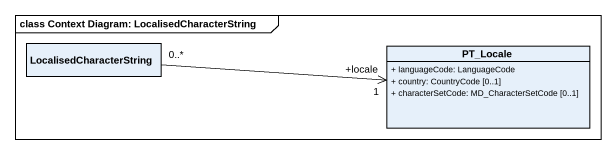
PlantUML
@startuml
mainframe class Context Diagram: LocalisedCharacterString
hide circle
hide empty members
skinparam classAttributeIconSize 0
class LocalisedCharacterString
class PT_Locale {
  + languageCode: LanguageCode
  + country: CountryCode [0..1]
  + characterSetCode: MD_CharacterSetCode [0..1]
}
LocalisedCharacterString "0..*" -right-> "+locale\n1" PT_Locale
@enduml
